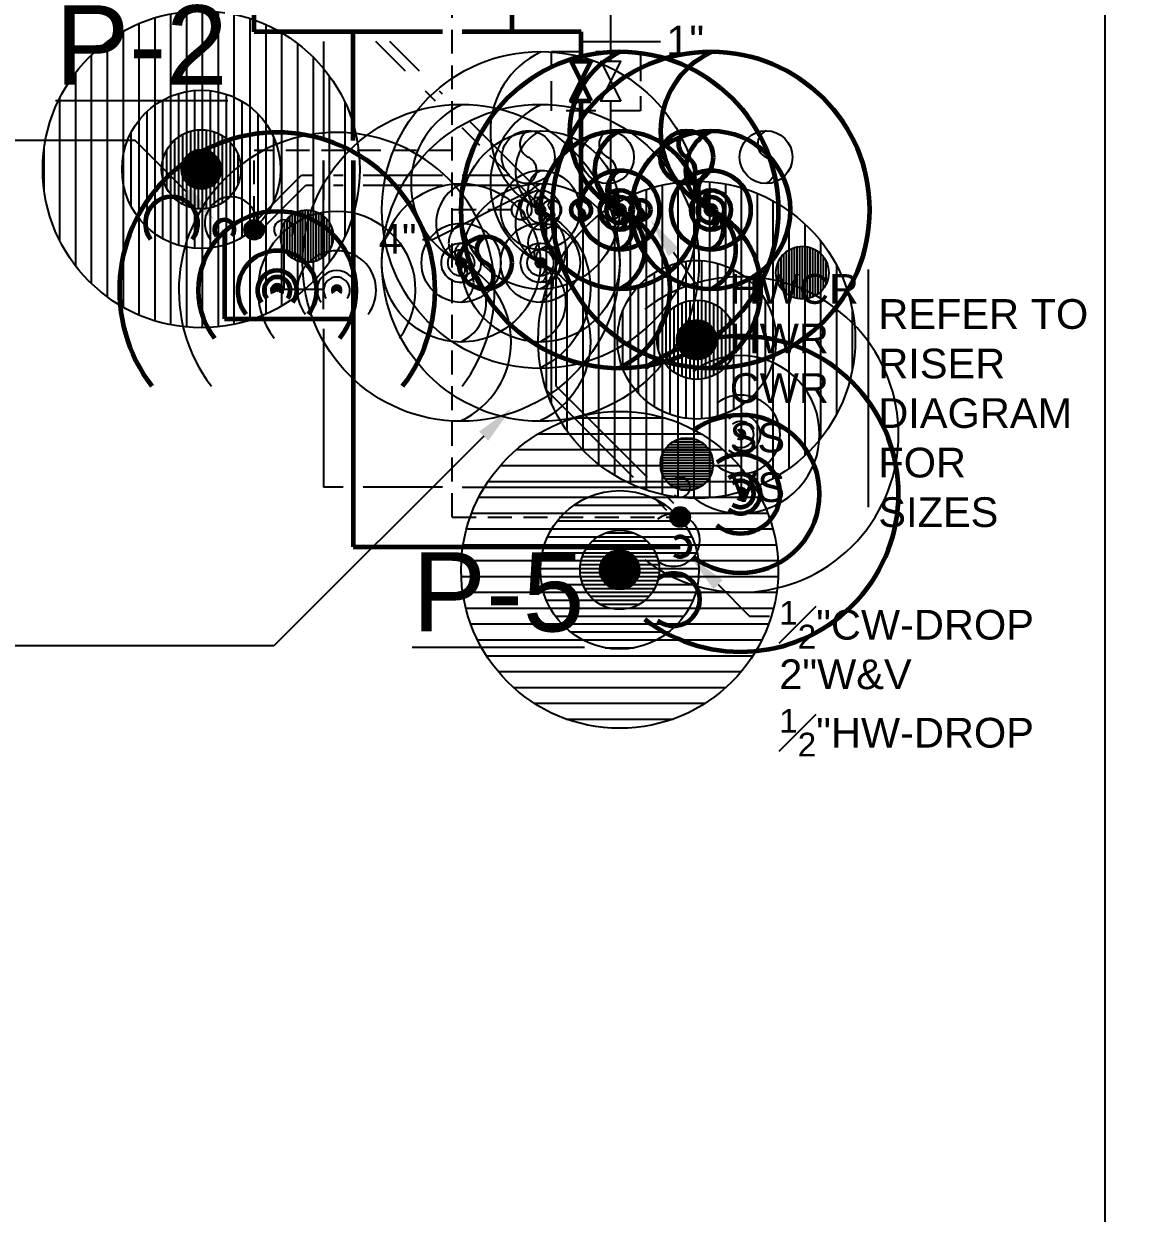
# Model space of a CAD drawing. Extents: x 2104 to 16979, y 4026 to 5124.
# Drawn here: x 7336.1 to 7505, y 4355.6 to 4535.7 of the extents above; entities that cross this region are included whole.
import ezdxf
from ezdxf import colors
from ezdxf.entities.mleader import LeaderData, LeaderLine
from ezdxf.math import Vec2, Vec3

# ---------------------------------------------------------------- set-up
doc = ezdxf.new("R2010")
doc.units = 0
doc.header["$LTSCALE"] = 18
doc.header["$MEASUREMENT"] = 0
doc.linetypes.add('HIDDEN', pattern=[0.375, 0.25, -0.125])
doc.linetypes.add('VENT', pattern=[0.30000000000000004, 0.2, -0.1])
for name, color, linetype in [('G-ANNO-TEXT', 70, 'Continuous'), ('P-HW-N', 1, 'Continuous'), ('P-HW-N @ 1 (1)', 1, 'Continuous'), ('P-HW-N @ 1 (2)', 1, 'Continuous'), ('P-HW-N @ 12', 1, 'Continuous'), ('P-HW-N @ 128', 1, 'Continuous'), ('P-HW-N @ 16', 1, 'Continuous'), ('P-HW-N @ 192', 1, 'Continuous'), ('P-HW-N @ 2', 1, 'Continuous'), ('P-HW-N @ 24', 1, 'Continuous'), ('P-HW-N @ 384', 1, 'Continuous'), ('P-HW-N @ 4', 1, 'Continuous'), ('P-HW-N @ 48', 1, 'Continuous'), ('P-HW-N @ 64', 1, 'Continuous'), ('P-HW-N @ 768', 1, 'Continuous'), ('P-HW-N @ 8', 1, 'Continuous'), ('P-HW-N @ 96', 1, 'Continuous'), ('P-SAN-N', 6, 'Continuous'), ('P-SAN-N @ 1 (1)', 6, 'Continuous'), ('P-SAN-N @ 1 (2)', 6, 'Continuous'), ('P-SAN-N @ 12', 6, 'Continuous'), ('P-SAN-N @ 128', 6, 'Continuous'), ('P-SAN-N @ 16', 6, 'Continuous'), ('P-SAN-N @ 192', 6, 'Continuous'), ('P-SAN-N @ 2', 6, 'Continuous'), ('P-SAN-N @ 24', 6, 'Continuous'), ('P-SAN-N @ 384', 6, 'Continuous'), ('P-SAN-N @ 4', 6, 'Continuous'), ('P-SAN-N @ 48', 6, 'Continuous'), ('P-SAN-N @ 64', 6, 'Continuous'), ('P-SAN-N @ 768', 6, 'Continuous'), ('P-SAN-N @ 8', 6, 'Continuous'), ('P-SAN-N @ 96', 6, 'Continuous'), ('P-SANV-N', 5, 'VENT'), ('P-SANV-N @ 1 (1)', 5, 'VENT'), ('P-SANV-N @ 1 (2)', 5, 'VENT'), ('P-SANV-N @ 12', 5, 'VENT'), ('P-SANV-N @ 128', 5, 'VENT'), ('P-SANV-N @ 16', 5, 'VENT'), ('P-SANV-N @ 192', 5, 'VENT'), ('P-SANV-N @ 2', 5, 'VENT'), ('P-SANV-N @ 24', 5, 'VENT'), ('P-SANV-N @ 384', 5, 'VENT'), ('P-SANV-N @ 4', 5, 'VENT'), ('P-SANV-N @ 48', 5, 'VENT'), ('P-SANV-N @ 64', 5, 'VENT'), ('P-SANV-N @ 768', 5, 'VENT'), ('P-SANV-N @ 8', 5, 'VENT'), ('P-SANV-N @ 96', 5, 'VENT')]:
    doc.layers.add(name, color=color, linetype=linetype)
for name, color, linetype, lineweight in [('P-CW-N', 4, 'Continuous', 60), ('P-CW-N @ 1 (1)', 4, 'Continuous', 60), ('P-CW-N @ 1 (2)', 4, 'Continuous', 60), ('P-CW-N @ 12', 4, 'Continuous', 60), ('P-CW-N @ 128', 4, 'Continuous', 60), ('P-CW-N @ 16', 4, 'Continuous', 60), ('P-CW-N @ 192', 4, 'Continuous', 60), ('P-CW-N @ 2', 4, 'Continuous', 60), ('P-CW-N @ 24', 4, 'Continuous', 60), ('P-CW-N @ 384', 4, 'Continuous', 60), ('P-CW-N @ 4', 4, 'Continuous', 60), ('P-CW-N @ 48', 4, 'Continuous', 60), ('P-CW-N @ 64', 4, 'Continuous', 60), ('P-CW-N @ 768', 4, 'Continuous', 60), ('P-CW-N @ 8', 4, 'Continuous', 60), ('P-CW-N @ 96', 4, 'Continuous', 60), ('P-HWC-N', 2, 'Continuous', 60), ('P-HWC-N @ 1 (1)', 2, 'Continuous', 60), ('P-HWC-N @ 1 (2)', 2, 'Continuous', 60), ('P-HWC-N @ 12', 2, 'Continuous', 60), ('P-HWC-N @ 128', 2, 'Continuous', 60), ('P-HWC-N @ 16', 2, 'Continuous', 60), ('P-HWC-N @ 192', 2, 'Continuous', 60), ('P-HWC-N @ 2', 2, 'Continuous', 60), ('P-HWC-N @ 24', 2, 'Continuous', 60), ('P-HWC-N @ 384', 2, 'Continuous', 60), ('P-HWC-N @ 4', 2, 'Continuous', 60), ('P-HWC-N @ 48', 2, 'Continuous', 60), ('P-HWC-N @ 64', 2, 'Continuous', 60), ('P-HWC-N @ 768', 2, 'Continuous', 60), ('P-HWC-N @ 8', 2, 'Continuous', 60), ('P-HWC-N @ 96', 2, 'Continuous', 60)]:
    doc.layers.add(name, color=color, linetype=linetype, lineweight=lineweight)
doc.layers.get('0').freeze()
doc.styles.add('Arial', font='arial.ttf')
doc.dimstyles.new('Loop048', dxfattribs={"dimscale": 0, "dimtxt": 0.09375, "dimasz": 0.03125, "dimexe": 0.0625, "dimexo": 0.0625, "dimgap": 0.09375, "dimtad": 1, "dimdec": 4, "dimzin": 3, "dimdsep": 46, "dimlunit": 4, "dimtxsty": 'Arial', "dimblk": 'OBLIQUE', "dimcen": 0.09375, "dimdle": 0.0625, "dimclrd": 256, "dimclre": 256, "dimclrt": 256, "dimadec": 4, "dimazin": 0, "dimtfac": 0.8, "dimtdec": 4, "dimtix": 1, "dimtofl": 0, "dimtmove": 1, "dimatfit": 0, "dimldrblk": 'LeaderNoteBlock', "dimfxl": 1, "dimfrac": 1, "dimtolj": 1, "dimtzin": 0, "dimlwd": -1, "dimlwe": -1, "dimarcsym": 0})

# ---------------------------------------------------------------- blocks, each defined once
blk = doc.blocks.new('*U6')
blk.add_lwpolyline([(-3.332323771482692e-18, 0.03111555437015312, 0.6342579873937333), (-8.890457814381136e-18, 5.234717341758689e-34, -0.6342579873937336), (-6.793508145416166e-18, -0.03111555437015312)], format="xyb")
blk.add_circle((0, 0), 0.03125)
blk = doc.blocks.new('*U368')
at = {"layer": 'P-CW-N @ 1 (1)'}
blk.add_blockref('*U6', (7426.343581524153, 4507.5), dxfattribs=at)
at = {"layer": 'P-CW-N @ 1 (2)'}
blk.add_blockref('*U6', (7426.343581524153, 4507.5), dxfattribs=at)
at = {"layer": 'P-CW-N @ 12', "xscale": 12, "yscale": 12, "zscale": 12}
blk.add_blockref('*U6', (7426.343581524153, 4507.5), dxfattribs=at)
at = {"layer": 'P-CW-N @ 128', "xscale": 128, "yscale": 128, "zscale": 128}
blk.add_blockref('*U6', (7436.499999999999, 4515.5), dxfattribs=at)
at = {"layer": 'P-CW-N @ 16', "xscale": 16, "yscale": 16, "zscale": 16}
blk.add_blockref('*U6', (7426.343581524153, 4507.5), dxfattribs=at)
at = {"layer": 'P-CW-N @ 192', "xscale": 192, "yscale": 192, "zscale": 192}
blk.add_blockref('*U6', (7426.343581524153, 4507.5), dxfattribs=at)
at = {"layer": 'P-CW-N @ 2', "xscale": 2, "yscale": 2, "zscale": 2}
blk.add_blockref('*U6', (7426.343581524153, 4507.5), dxfattribs=at)
at = {"layer": 'P-CW-N @ 24', "xscale": 24, "yscale": 24, "zscale": 24}
blk.add_blockref('*U6', (7426.343581524153, 4507.5), dxfattribs=at)
at = {"layer": 'P-CW-N @ 384', "xscale": 384, "yscale": 384, "zscale": 384}
blk.add_blockref('*U6', (7426.343581524153, 4507.5), dxfattribs=at)
at = {"layer": 'P-CW-N @ 4', "xscale": 4, "yscale": 4, "zscale": 4}
blk.add_blockref('*U6', (7426.343581524153, 4507.5), dxfattribs=at)
at = {"layer": 'P-CW-N @ 48', "xscale": 48, "yscale": 48, "zscale": 48}
blk.add_blockref('*U6', (7420.499999999999, 4507.5), dxfattribs=at)
at = {"layer": 'P-CW-N @ 64', "xscale": 64, "yscale": 64, "zscale": 64}
blk.add_blockref('*U6', (7426.343581524153, 4507.5), dxfattribs=at)
at = {"layer": 'P-CW-N @ 768', "xscale": 768, "yscale": 768, "zscale": 768}
blk.add_blockref('*U6', (7426.343581524153, 4507.5), dxfattribs=at)
at = {"layer": 'P-CW-N @ 8', "xscale": 8, "yscale": 8, "zscale": 8}
blk.add_blockref('*U6', (7426.343581524153, 4507.5), dxfattribs=at)
at = {"layer": 'P-CW-N @ 96', "xscale": 96, "yscale": 96, "zscale": 96}
blk.add_blockref('*U6', (7426.343581524153, 4507.5), dxfattribs=at)
blk = doc.blocks.new('*U369')
at = {"layer": 'P-HW-N @ 1 (1)'}
blk.add_blockref('*U6', (7414.343581524153, 4507.5), dxfattribs=at)
at = {"layer": 'P-HW-N @ 1 (2)'}
blk.add_blockref('*U6', (7414.343581524153, 4507.5), dxfattribs=at)
at = {"layer": 'P-HW-N @ 12', "xscale": 12, "yscale": 12, "zscale": 12}
blk.add_blockref('*U6', (7414.343581524153, 4507.5), dxfattribs=at)
at = {"layer": 'P-HW-N @ 128', "xscale": 128, "yscale": 128, "zscale": 128}
blk.add_blockref('*U6', (7448.499999999999, 4515.5), dxfattribs=at)
at = {"layer": 'P-HW-N @ 16', "xscale": 16, "yscale": 16, "zscale": 16}
blk.add_blockref('*U6', (7414.343581524153, 4507.5), dxfattribs=at)
at = {"layer": 'P-HW-N @ 192', "xscale": 192, "yscale": 192, "zscale": 192}
blk.add_blockref('*U6', (7414.343581524153, 4507.5), dxfattribs=at)
at = {"layer": 'P-HW-N @ 2', "xscale": 2, "yscale": 2, "zscale": 2}
blk.add_blockref('*U6', (7414.343581524153, 4507.5), dxfattribs=at)
at = {"layer": 'P-HW-N @ 24', "xscale": 24, "yscale": 24, "zscale": 24}
blk.add_blockref('*U6', (7414.343581524153, 4507.5), dxfattribs=at)
at = {"layer": 'P-HW-N @ 384', "xscale": 384, "yscale": 384, "zscale": 384}
blk.add_blockref('*U6', (7414.343581524153, 4507.5), dxfattribs=at)
at = {"layer": 'P-HW-N @ 4', "xscale": 4, "yscale": 4, "zscale": 4}
blk.add_blockref('*U6', (7414.343581524153, 4507.5), dxfattribs=at)
at = {"layer": 'P-HW-N @ 48', "xscale": 48, "yscale": 48, "zscale": 48}
blk.add_blockref('*U6', (7424.999999999999, 4507.5), dxfattribs=at)
at = {"layer": 'P-HW-N @ 64', "xscale": 64, "yscale": 64, "zscale": 64}
blk.add_blockref('*U6', (7414.343581524153, 4507.5), dxfattribs=at)
at = {"layer": 'P-HW-N @ 768', "xscale": 768, "yscale": 768, "zscale": 768}
blk.add_blockref('*U6', (7414.343581524153, 4507.5), dxfattribs=at)
at = {"layer": 'P-HW-N @ 8', "xscale": 8, "yscale": 8, "zscale": 8}
blk.add_blockref('*U6', (7414.343581524153, 4507.5), dxfattribs=at)
at = {"layer": 'P-HW-N @ 96', "xscale": 96, "yscale": 96, "zscale": 96}
blk.add_blockref('*U6', (7414.343581524153, 4507.5), dxfattribs=at)
blk = doc.blocks.new('*U370')
at = {"layer": 'P-SAN-N @ 1 (1)'}
blk.add_blockref('*U6', (7414.343581524153, 4499.5), dxfattribs=at)
at = {"layer": 'P-SAN-N @ 1 (2)'}
blk.add_blockref('*U6', (7414.343581524153, 4499.5), dxfattribs=at)
at = {"layer": 'P-SAN-N @ 12', "xscale": 12, "yscale": 12, "zscale": 12}
blk.add_blockref('*U6', (7414.343581524153, 4499.5), dxfattribs=at)
at = {"layer": 'P-SAN-N @ 128', "xscale": 128, "yscale": 128, "zscale": 128}
blk.add_blockref('*U6', (7424.499999999999, 4515.5), dxfattribs=at)
at = {"layer": 'P-SAN-N @ 16', "xscale": 16, "yscale": 16, "zscale": 16}
blk.add_blockref('*U6', (7414.343581524153, 4499.5), dxfattribs=at)
at = {"layer": 'P-SAN-N @ 192', "xscale": 192, "yscale": 192, "zscale": 192}
blk.add_blockref('*U6', (7414.343581524153, 4499.5), dxfattribs=at)
at = {"layer": 'P-SAN-N @ 2', "xscale": 2, "yscale": 2, "zscale": 2}
blk.add_blockref('*U6', (7414.343581524153, 4499.5), dxfattribs=at)
at = {"layer": 'P-SAN-N @ 24', "xscale": 24, "yscale": 24, "zscale": 24}
blk.add_blockref('*U6', (7414.343581524153, 4499.5), dxfattribs=at)
at = {"layer": 'P-SAN-N @ 384', "xscale": 384, "yscale": 384, "zscale": 384}
blk.add_blockref('*U6', (7414.343581524153, 4499.5), dxfattribs=at)
at = {"layer": 'P-SAN-N @ 4', "xscale": 4, "yscale": 4, "zscale": 4}
blk.add_blockref('*U6', (7414.343581524153, 4499.5), dxfattribs=at)
at = {"layer": 'P-SAN-N @ 48', "xscale": 48, "yscale": 48, "zscale": 48}
blk.add_blockref('*U6', (7415.999999999999, 4507.5), dxfattribs=at)
at = {"layer": 'P-SAN-N @ 64', "xscale": 64, "yscale": 64, "zscale": 64}
blk.add_blockref('*U6', (7414.343581524153, 4499.5), dxfattribs=at)
at = {"layer": 'P-SAN-N @ 768', "xscale": 768, "yscale": 768, "zscale": 768}
blk.add_blockref('*U6', (7414.343581524153, 4499.5), dxfattribs=at)
at = {"layer": 'P-SAN-N @ 8', "xscale": 8, "yscale": 8, "zscale": 8}
blk.add_blockref('*U6', (7414.343581524153, 4499.5), dxfattribs=at)
at = {"layer": 'P-SAN-N @ 96', "xscale": 96, "yscale": 96, "zscale": 96}
blk.add_blockref('*U6', (7414.343581524153, 4499.5), dxfattribs=at)
blk = doc.blocks.new('*U371')
at = {"layer": 'P-SANV-N @ 1 (1)'}
blk.add_blockref('*U6', (7402.343581524153, 4499.5), dxfattribs=at)
at = {"layer": 'P-SANV-N @ 1 (2)'}
blk.add_blockref('*U6', (7402.343581524153, 4499.5), dxfattribs=at)
at = {"layer": 'P-SANV-N @ 12', "xscale": 12, "yscale": 12, "zscale": 12}
blk.add_blockref('*U6', (7402.343581524153, 4499.5), dxfattribs=at)
at = {"layer": 'P-SANV-N @ 128', "xscale": 128, "yscale": 128, "zscale": 128}
blk.add_blockref('*U6', (7412.499999999999, 4515.5), dxfattribs=at)
at = {"layer": 'P-SANV-N @ 16', "xscale": 16, "yscale": 16, "zscale": 16}
blk.add_blockref('*U6', (7402.343581524153, 4499.5), dxfattribs=at)
at = {"layer": 'P-SANV-N @ 192', "xscale": 192, "yscale": 192, "zscale": 192}
blk.add_blockref('*U6', (7402.343581524153, 4499.5), dxfattribs=at)
at = {"layer": 'P-SANV-N @ 2', "xscale": 2, "yscale": 2, "zscale": 2}
blk.add_blockref('*U6', (7402.343581524153, 4499.5), dxfattribs=at)
at = {"layer": 'P-SANV-N @ 24', "xscale": 24, "yscale": 24, "zscale": 24}
blk.add_blockref('*U6', (7402.343581524153, 4499.5), dxfattribs=at)
at = {"layer": 'P-SANV-N @ 384', "xscale": 384, "yscale": 384, "zscale": 384}
blk.add_blockref('*U6', (7402.343581524153, 4499.5), dxfattribs=at)
at = {"layer": 'P-SANV-N @ 4', "xscale": 4, "yscale": 4, "zscale": 4}
blk.add_blockref('*U6', (7402.343581524153, 4499.5), dxfattribs=at)
at = {"layer": 'P-SANV-N @ 48', "xscale": 48, "yscale": 48, "zscale": 48}
blk.add_blockref('*U6', (7411.499999999999, 4507.5), dxfattribs=at)
at = {"layer": 'P-SANV-N @ 64', "xscale": 64, "yscale": 64, "zscale": 64}
blk.add_blockref('*U6', (7402.343581524153, 4499.5), dxfattribs=at)
at = {"layer": 'P-SANV-N @ 768', "xscale": 768, "yscale": 768, "zscale": 768}
blk.add_blockref('*U6', (7402.343581524153, 4499.5), dxfattribs=at)
at = {"layer": 'P-SANV-N @ 8', "xscale": 8, "yscale": 8, "zscale": 8}
blk.add_blockref('*U6', (7402.343581524153, 4499.5), dxfattribs=at)
at = {"layer": 'P-SANV-N @ 96', "xscale": 96, "yscale": 96, "zscale": 96}
blk.add_blockref('*U6', (7402.343581524153, 4499.5), dxfattribs=at)
blk = doc.blocks.new('*U7')
h = blk.add_hatch()
h.set_pattern_fill('ANSI31', color=256, scale=0.025, angle=135)
h.set_pattern_definition([(180, (0, 0), (-4.336808689942018e-19, -0.003125), [])])
edge = h.paths.add_edge_path()
edge.add_arc((-3.469446951953614e-18, -6.938893903907228e-18), 0.03125000000000001, 0, 360)
blk.add_circle((0, 0), 0.03125)
blk = doc.blocks.new('*U372')
at = {"layer": 'P-SAN-N @ 1 (1)', "rotation": 270}
blk.add_blockref('*U7', (7363.000000000001, 4513.656418475847), dxfattribs=at)
at = {"layer": 'P-SAN-N @ 1 (2)', "rotation": 270}
blk.add_blockref('*U7', (7363.000000000001, 4513.656418475847), dxfattribs=at)
at = {"layer": 'P-SAN-N @ 12', "xscale": 12, "yscale": 12, "zscale": 12, "rotation": 270}
blk.add_blockref('*U7', (7363.000000000001, 4513.656418475847), dxfattribs=at)
at = {"layer": 'P-SAN-N @ 128', "xscale": 128, "yscale": 128, "zscale": 128, "rotation": 270}
blk.add_blockref('*U7', (7379.000000000001, 4503.500000000001), dxfattribs=at)
at = {"layer": 'P-SAN-N @ 16', "xscale": 16, "yscale": 16, "zscale": 16, "rotation": 270}
blk.add_blockref('*U7', (7363.000000000001, 4513.656418475847), dxfattribs=at)
at = {"layer": 'P-SAN-N @ 192', "xscale": 192, "yscale": 192, "zscale": 192, "rotation": 270}
blk.add_blockref('*U7', (7363.000000000001, 4513.656418475847), dxfattribs=at)
at = {"layer": 'P-SAN-N @ 2', "xscale": 2, "yscale": 2, "zscale": 2, "rotation": 270}
blk.add_blockref('*U7', (7363.000000000001, 4513.656418475847), dxfattribs=at)
at = {"layer": 'P-SAN-N @ 24', "xscale": 24, "yscale": 24, "zscale": 24, "rotation": 270}
blk.add_blockref('*U7', (7363.000000000001, 4513.656418475847), dxfattribs=at)
at = {"layer": 'P-SAN-N @ 384', "xscale": 384, "yscale": 384, "zscale": 384, "rotation": 270}
blk.add_blockref('*U7', (7363.000000000001, 4513.656418475847), dxfattribs=at)
at = {"layer": 'P-SAN-N @ 4', "xscale": 4, "yscale": 4, "zscale": 4, "rotation": 270}
blk.add_blockref('*U7', (7363.000000000001, 4513.656418475847), dxfattribs=at)
at = {"layer": 'P-SAN-N @ 48', "xscale": 48, "yscale": 48, "zscale": 48, "rotation": 270}
blk.add_blockref('*U7', (7371.000000000001, 4504.500000000001), dxfattribs=at)
at = {"layer": 'P-SAN-N @ 64', "xscale": 64, "yscale": 64, "zscale": 64, "rotation": 270}
blk.add_blockref('*U7', (7363.000000000001, 4513.656418475847), dxfattribs=at)
at = {"layer": 'P-SAN-N @ 768', "xscale": 768, "yscale": 768, "zscale": 768, "rotation": 270}
blk.add_blockref('*U7', (7363.000000000001, 4513.656418475847), dxfattribs=at)
at = {"layer": 'P-SAN-N @ 8', "xscale": 8, "yscale": 8, "zscale": 8, "rotation": 270}
blk.add_blockref('*U7', (7363.000000000001, 4513.656418475847), dxfattribs=at)
at = {"layer": 'P-SAN-N @ 96', "xscale": 96, "yscale": 96, "zscale": 96, "rotation": 270}
blk.add_blockref('*U7', (7363.000000000001, 4513.656418475847), dxfattribs=at)
blk = doc.blocks.new('*U8')
at = {"linetype": 'Continuous'}
blk.add_arc((0, 0), 0.03111555437015312, 232.5669694738212, 127.4330305261797, dxfattribs=at)
blk = doc.blocks.new('*U373')
at = {"layer": 'P-CW-N @ 1 (1)', "rotation": 89.99999999999999}
blk.add_blockref('*U8', (7374.499999999998, 4495.343581524154), dxfattribs=at)
at = {"layer": 'P-CW-N @ 1 (2)', "rotation": 89.99999999999999}
blk.add_blockref('*U8', (7374.499999999998, 4495.343581524154), dxfattribs=at)
at = {"layer": 'P-CW-N @ 12', "xscale": 12, "yscale": 12, "zscale": 12, "rotation": 89.99999999999999}
blk.add_blockref('*U8', (7374.499999999998, 4495.343581524154), dxfattribs=at)
at = {"layer": 'P-CW-N @ 128', "xscale": 128, "yscale": 128, "zscale": 128, "rotation": 89.99999999999999}
blk.add_blockref('*U8', (7358.499999999998, 4505.5), dxfattribs=at)
at = {"layer": 'P-CW-N @ 16', "xscale": 16, "yscale": 16, "zscale": 16, "rotation": 89.99999999999999}
blk.add_blockref('*U8', (7374.499999999998, 4495.343581524154), dxfattribs=at)
at = {"layer": 'P-CW-N @ 192', "xscale": 192, "yscale": 192, "zscale": 192, "rotation": 89.99999999999999}
blk.add_blockref('*U8', (7374.499999999998, 4495.343581524154), dxfattribs=at)
at = {"layer": 'P-CW-N @ 2', "xscale": 2, "yscale": 2, "zscale": 2, "rotation": 89.99999999999999}
blk.add_blockref('*U8', (7374.499999999998, 4495.343581524154), dxfattribs=at)
at = {"layer": 'P-CW-N @ 24', "xscale": 24, "yscale": 24, "zscale": 24, "rotation": 89.99999999999999}
blk.add_blockref('*U8', (7374.499999999998, 4495.343581524154), dxfattribs=at)
at = {"layer": 'P-CW-N @ 384', "xscale": 384, "yscale": 384, "zscale": 384, "rotation": 89.99999999999999}
blk.add_blockref('*U8', (7374.499999999998, 4495.343581524154), dxfattribs=at)
at = {"layer": 'P-CW-N @ 4', "xscale": 4, "yscale": 4, "zscale": 4, "rotation": 89.99999999999999}
blk.add_blockref('*U8', (7374.499999999998, 4495.343581524154), dxfattribs=at)
at = {"layer": 'P-CW-N @ 48', "xscale": 48, "yscale": 48, "zscale": 48, "rotation": 89.99999999999999}
blk.add_blockref('*U8', (7366.499999999998, 4504.5), dxfattribs=at)
at = {"layer": 'P-CW-N @ 64', "xscale": 64, "yscale": 64, "zscale": 64, "rotation": 89.99999999999999}
blk.add_blockref('*U8', (7374.499999999998, 4495.343581524154), dxfattribs=at)
at = {"layer": 'P-CW-N @ 768', "xscale": 768, "yscale": 768, "zscale": 768, "rotation": 89.99999999999999}
blk.add_blockref('*U8', (7374.499999999998, 4495.343581524154), dxfattribs=at)
at = {"layer": 'P-CW-N @ 8', "xscale": 8, "yscale": 8, "zscale": 8, "rotation": 89.99999999999999}
blk.add_blockref('*U8', (7374.499999999998, 4495.343581524154), dxfattribs=at)
at = {"layer": 'P-CW-N @ 96', "xscale": 96, "yscale": 96, "zscale": 96, "rotation": 89.99999999999999}
blk.add_blockref('*U8', (7374.499999999998, 4495.343581524154), dxfattribs=at)
blk = doc.blocks.new('*U374')
at = {"layer": 'P-HW-N @ 1 (1)', "rotation": 89.99999999999999}
blk.add_blockref('*U8', (7383.499999999998, 4495.343581524154), dxfattribs=at)
at = {"layer": 'P-HW-N @ 1 (2)', "rotation": 89.99999999999999}
blk.add_blockref('*U8', (7383.499999999998, 4495.343581524154), dxfattribs=at)
at = {"layer": 'P-HW-N @ 12', "xscale": 12, "yscale": 12, "zscale": 12, "rotation": 89.99999999999999}
blk.add_blockref('*U8', (7383.499999999998, 4495.343581524154), dxfattribs=at)
at = {"layer": 'P-HW-N @ 128', "xscale": 128, "yscale": 128, "zscale": 128, "rotation": 89.99999999999999}
blk.add_blockref('*U8', (7367.499999999998, 4505.5), dxfattribs=at)
at = {"layer": 'P-HW-N @ 16', "xscale": 16, "yscale": 16, "zscale": 16, "rotation": 89.99999999999999}
blk.add_blockref('*U8', (7383.499999999998, 4495.343581524154), dxfattribs=at)
at = {"layer": 'P-HW-N @ 192', "xscale": 192, "yscale": 192, "zscale": 192, "rotation": 89.99999999999999}
blk.add_blockref('*U8', (7383.499999999998, 4495.343581524154), dxfattribs=at)
at = {"layer": 'P-HW-N @ 2', "xscale": 2, "yscale": 2, "zscale": 2, "rotation": 89.99999999999999}
blk.add_blockref('*U8', (7383.499999999998, 4495.343581524154), dxfattribs=at)
at = {"layer": 'P-HW-N @ 24', "xscale": 24, "yscale": 24, "zscale": 24, "rotation": 89.99999999999999}
blk.add_blockref('*U8', (7383.499999999998, 4495.343581524154), dxfattribs=at)
at = {"layer": 'P-HW-N @ 384', "xscale": 384, "yscale": 384, "zscale": 384, "rotation": 89.99999999999999}
blk.add_blockref('*U8', (7383.499999999998, 4495.343581524154), dxfattribs=at)
at = {"layer": 'P-HW-N @ 4', "xscale": 4, "yscale": 4, "zscale": 4, "rotation": 89.99999999999999}
blk.add_blockref('*U8', (7383.499999999998, 4495.343581524154), dxfattribs=at)
at = {"layer": 'P-HW-N @ 48', "xscale": 48, "yscale": 48, "zscale": 48, "rotation": 89.99999999999999}
blk.add_blockref('*U8', (7375.499999999998, 4504.5), dxfattribs=at)
at = {"layer": 'P-HW-N @ 64', "xscale": 64, "yscale": 64, "zscale": 64, "rotation": 89.99999999999999}
blk.add_blockref('*U8', (7383.499999999998, 4495.343581524154), dxfattribs=at)
at = {"layer": 'P-HW-N @ 768', "xscale": 768, "yscale": 768, "zscale": 768, "rotation": 89.99999999999999}
blk.add_blockref('*U8', (7383.499999999998, 4495.343581524154), dxfattribs=at)
at = {"layer": 'P-HW-N @ 8', "xscale": 8, "yscale": 8, "zscale": 8, "rotation": 89.99999999999999}
blk.add_blockref('*U8', (7383.499999999998, 4495.343581524154), dxfattribs=at)
at = {"layer": 'P-HW-N @ 96', "xscale": 96, "yscale": 96, "zscale": 96, "rotation": 89.99999999999999}
blk.add_blockref('*U8', (7383.499999999998, 4495.343581524154), dxfattribs=at)
blk = doc.blocks.new('*U375')
at = {"layer": 'P-SAN-N @ 1 (1)'}
blk.add_blockref('*U7', (7426.343581524153, 4453.000000000001), dxfattribs=at)
at = {"layer": 'P-SAN-N @ 1 (2)'}
blk.add_blockref('*U7', (7426.343581524153, 4453.000000000001), dxfattribs=at)
at = {"layer": 'P-SAN-N @ 12', "xscale": 12, "yscale": 12, "zscale": 12}
blk.add_blockref('*U7', (7426.343581524153, 4453.000000000001), dxfattribs=at)
at = {"layer": 'P-SAN-N @ 128', "xscale": 128, "yscale": 128, "zscale": 128}
blk.add_blockref('*U7', (7436.499999999999, 4469.000000000001), dxfattribs=at)
at = {"layer": 'P-SAN-N @ 16', "xscale": 16, "yscale": 16, "zscale": 16}
blk.add_blockref('*U7', (7426.343581524153, 4453.000000000001), dxfattribs=at)
at = {"layer": 'P-SAN-N @ 192', "xscale": 192, "yscale": 192, "zscale": 192}
blk.add_blockref('*U7', (7426.343581524153, 4453.000000000001), dxfattribs=at)
at = {"layer": 'P-SAN-N @ 2', "xscale": 2, "yscale": 2, "zscale": 2}
blk.add_blockref('*U7', (7426.343581524153, 4453.000000000001), dxfattribs=at)
at = {"layer": 'P-SAN-N @ 24', "xscale": 24, "yscale": 24, "zscale": 24}
blk.add_blockref('*U7', (7426.343581524153, 4453.000000000001), dxfattribs=at)
at = {"layer": 'P-SAN-N @ 384', "xscale": 384, "yscale": 384, "zscale": 384}
blk.add_blockref('*U7', (7426.343581524153, 4453.000000000001), dxfattribs=at)
at = {"layer": 'P-SAN-N @ 4', "xscale": 4, "yscale": 4, "zscale": 4}
blk.add_blockref('*U7', (7426.343581524153, 4453.000000000001), dxfattribs=at)
at = {"layer": 'P-SAN-N @ 48', "xscale": 48, "yscale": 48, "zscale": 48}
blk.add_blockref('*U7', (7435.499999999999, 4461.000000000001), dxfattribs=at)
at = {"layer": 'P-SAN-N @ 64', "xscale": 64, "yscale": 64, "zscale": 64}
blk.add_blockref('*U7', (7426.343581524153, 4453.000000000001), dxfattribs=at)
at = {"layer": 'P-SAN-N @ 768', "xscale": 768, "yscale": 768, "zscale": 768}
blk.add_blockref('*U7', (7426.343581524153, 4453.000000000001), dxfattribs=at)
at = {"layer": 'P-SAN-N @ 8', "xscale": 8, "yscale": 8, "zscale": 8}
blk.add_blockref('*U7', (7426.343581524153, 4453.000000000001), dxfattribs=at)
at = {"layer": 'P-SAN-N @ 96', "xscale": 96, "yscale": 96, "zscale": 96}
blk.add_blockref('*U7', (7426.343581524153, 4453.000000000001), dxfattribs=at)
blk = doc.blocks.new('*U24')
at = {"linetype": 'Continuous'}
blk.add_arc((0, 0), 0.03111555437015312, 52.56696947382129, 307.4330305261797, dxfattribs=at)
blk = doc.blocks.new('*U376')
at = {"layer": 'P-CW-N @ 1 (1)', "rotation": 180}
blk.add_blockref('*U24', (7444.656418475846, 4464.5), dxfattribs=at)
at = {"layer": 'P-CW-N @ 1 (2)', "rotation": 180}
blk.add_blockref('*U24', (7444.656418475846, 4464.5), dxfattribs=at)
at = {"layer": 'P-CW-N @ 12', "xscale": 12, "yscale": 12, "zscale": 12, "rotation": 180}
blk.add_blockref('*U24', (7444.656418475846, 4464.5), dxfattribs=at)
at = {"layer": 'P-CW-N @ 128', "xscale": 128, "yscale": 128, "zscale": 128, "rotation": 180}
blk.add_blockref('*U24', (7434.5, 4448.5), dxfattribs=at)
at = {"layer": 'P-CW-N @ 16', "xscale": 16, "yscale": 16, "zscale": 16, "rotation": 180}
blk.add_blockref('*U24', (7444.656418475846, 4464.5), dxfattribs=at)
at = {"layer": 'P-CW-N @ 192', "xscale": 192, "yscale": 192, "zscale": 192, "rotation": 180}
blk.add_blockref('*U24', (7444.656418475846, 4464.5), dxfattribs=at)
at = {"layer": 'P-CW-N @ 2', "xscale": 2, "yscale": 2, "zscale": 2, "rotation": 180}
blk.add_blockref('*U24', (7444.656418475846, 4464.5), dxfattribs=at)
at = {"layer": 'P-CW-N @ 24', "xscale": 24, "yscale": 24, "zscale": 24, "rotation": 180}
blk.add_blockref('*U24', (7444.656418475846, 4464.5), dxfattribs=at)
at = {"layer": 'P-CW-N @ 384', "xscale": 384, "yscale": 384, "zscale": 384, "rotation": 180}
blk.add_blockref('*U24', (7444.656418475846, 4464.5), dxfattribs=at)
at = {"layer": 'P-CW-N @ 4', "xscale": 4, "yscale": 4, "zscale": 4, "rotation": 180}
blk.add_blockref('*U24', (7444.656418475846, 4464.5), dxfattribs=at)
at = {"layer": 'P-CW-N @ 48', "xscale": 48, "yscale": 48, "zscale": 48, "rotation": 180}
blk.add_blockref('*U24', (7435.5, 4456.5), dxfattribs=at)
at = {"layer": 'P-CW-N @ 64', "xscale": 64, "yscale": 64, "zscale": 64, "rotation": 180}
blk.add_blockref('*U24', (7444.656418475846, 4464.5), dxfattribs=at)
at = {"layer": 'P-CW-N @ 768', "xscale": 768, "yscale": 768, "zscale": 768, "rotation": 180}
blk.add_blockref('*U24', (7444.656418475846, 4464.5), dxfattribs=at)
at = {"layer": 'P-CW-N @ 8', "xscale": 8, "yscale": 8, "zscale": 8, "rotation": 180}
blk.add_blockref('*U24', (7444.656418475846, 4464.5), dxfattribs=at)
at = {"layer": 'P-CW-N @ 96', "xscale": 96, "yscale": 96, "zscale": 96, "rotation": 180}
blk.add_blockref('*U24', (7444.656418475846, 4464.5), dxfattribs=at)
blk = doc.blocks.new('*U377')
at = {"layer": 'P-HW-N @ 1 (1)', "rotation": 180}
blk.add_blockref('*U24', (7444.656418475846, 4473.5), dxfattribs=at)
at = {"layer": 'P-HW-N @ 1 (2)', "rotation": 180}
blk.add_blockref('*U24', (7444.656418475846, 4473.5), dxfattribs=at)
at = {"layer": 'P-HW-N @ 12', "xscale": 12, "yscale": 12, "zscale": 12, "rotation": 180}
blk.add_blockref('*U24', (7444.656418475846, 4473.5), dxfattribs=at)
at = {"layer": 'P-HW-N @ 128', "xscale": 128, "yscale": 128, "zscale": 128, "rotation": 180}
blk.add_blockref('*U24', (7434.5, 4457.5), dxfattribs=at)
at = {"layer": 'P-HW-N @ 16', "xscale": 16, "yscale": 16, "zscale": 16, "rotation": 180}
blk.add_blockref('*U24', (7444.656418475846, 4473.5), dxfattribs=at)
at = {"layer": 'P-HW-N @ 192', "xscale": 192, "yscale": 192, "zscale": 192, "rotation": 180}
blk.add_blockref('*U24', (7444.656418475846, 4473.5), dxfattribs=at)
at = {"layer": 'P-HW-N @ 2', "xscale": 2, "yscale": 2, "zscale": 2, "rotation": 180}
blk.add_blockref('*U24', (7444.656418475846, 4473.5), dxfattribs=at)
at = {"layer": 'P-HW-N @ 24', "xscale": 24, "yscale": 24, "zscale": 24, "rotation": 180}
blk.add_blockref('*U24', (7444.656418475846, 4473.5), dxfattribs=at)
at = {"layer": 'P-HW-N @ 384', "xscale": 384, "yscale": 384, "zscale": 384, "rotation": 180}
blk.add_blockref('*U24', (7444.656418475846, 4473.5), dxfattribs=at)
at = {"layer": 'P-HW-N @ 4', "xscale": 4, "yscale": 4, "zscale": 4, "rotation": 180}
blk.add_blockref('*U24', (7444.656418475846, 4473.5), dxfattribs=at)
at = {"layer": 'P-HW-N @ 48', "xscale": 48, "yscale": 48, "zscale": 48, "rotation": 180}
blk.add_blockref('*U24', (7435.5, 4465.5), dxfattribs=at)
at = {"layer": 'P-HW-N @ 64', "xscale": 64, "yscale": 64, "zscale": 64, "rotation": 180}
blk.add_blockref('*U24', (7444.656418475846, 4473.5), dxfattribs=at)
at = {"layer": 'P-HW-N @ 768', "xscale": 768, "yscale": 768, "zscale": 768, "rotation": 180}
blk.add_blockref('*U24', (7444.656418475846, 4473.5), dxfattribs=at)
at = {"layer": 'P-HW-N @ 8', "xscale": 8, "yscale": 8, "zscale": 8, "rotation": 180}
blk.add_blockref('*U24', (7444.656418475846, 4473.5), dxfattribs=at)
at = {"layer": 'P-HW-N @ 96', "xscale": 96, "yscale": 96, "zscale": 96, "rotation": 180}
blk.add_blockref('*U24', (7444.656418475846, 4473.5), dxfattribs=at)
blk = doc.blocks.new('*U10')
at = {"linetype": 'Continuous'}
blk.add_lwpolyline([(-0.06249999999977263, -0.03124999999991473), (-0.06249999999977263, 0.03124999999991463), (0.0625, -0.03124999999991473), (0.0625, 0.03124999999991472), (-0.06249999999977263, -0.03124999999991473)], dxfattribs=at)
blk = doc.blocks.new('*U378')
at = {"layer": 'P-SANV-N @ 1 (1)', "rotation": 270}
blk.add_blockref('*U7', (7438, 4487.843581524154), dxfattribs=at)
at = {"layer": 'P-SANV-N @ 1 (2)', "rotation": 270}
blk.add_blockref('*U7', (7438, 4487.843581524154), dxfattribs=at)
at = {"layer": 'P-SANV-N @ 12', "xscale": 12, "yscale": 12, "zscale": 12, "rotation": 270}
blk.add_blockref('*U7', (7438, 4487.843581524154), dxfattribs=at)
at = {"layer": 'P-SANV-N @ 128', "xscale": 128, "yscale": 128, "zscale": 128, "rotation": 270}
blk.add_blockref('*U7', (7454, 4498), dxfattribs=at)
at = {"layer": 'P-SANV-N @ 16', "xscale": 16, "yscale": 16, "zscale": 16, "rotation": 270}
blk.add_blockref('*U7', (7438, 4487.843581524154), dxfattribs=at)
at = {"layer": 'P-SANV-N @ 192', "xscale": 192, "yscale": 192, "zscale": 192, "rotation": 270}
blk.add_blockref('*U7', (7438, 4487.843581524154), dxfattribs=at)
at = {"layer": 'P-SANV-N @ 2', "xscale": 2, "yscale": 2, "zscale": 2, "rotation": 270}
blk.add_blockref('*U7', (7438, 4487.843581524154), dxfattribs=at)
at = {"layer": 'P-SANV-N @ 24', "xscale": 24, "yscale": 24, "zscale": 24, "rotation": 270}
blk.add_blockref('*U7', (7438, 4487.843581524154), dxfattribs=at)
at = {"layer": 'P-SANV-N @ 384', "xscale": 384, "yscale": 384, "zscale": 384, "rotation": 270}
blk.add_blockref('*U7', (7438, 4487.843581524154), dxfattribs=at)
at = {"layer": 'P-SANV-N @ 4', "xscale": 4, "yscale": 4, "zscale": 4, "rotation": 270}
blk.add_blockref('*U7', (7438, 4487.843581524154), dxfattribs=at)
at = {"layer": 'P-SANV-N @ 48', "xscale": 48, "yscale": 48, "zscale": 48, "rotation": 270}
blk.add_blockref('*U7', (7414.5, 4572), dxfattribs=at)
at = {"layer": 'P-SANV-N @ 64', "xscale": 64, "yscale": 64, "zscale": 64, "rotation": 270}
blk.add_blockref('*U7', (7438, 4487.843581524154), dxfattribs=at)
at = {"layer": 'P-SANV-N @ 768', "xscale": 768, "yscale": 768, "zscale": 768, "rotation": 270}
blk.add_blockref('*U7', (7438, 4487.843581524154), dxfattribs=at)
at = {"layer": 'P-SANV-N @ 8', "xscale": 8, "yscale": 8, "zscale": 8, "rotation": 270}
blk.add_blockref('*U7', (7438, 4487.843581524154), dxfattribs=at)
at = {"layer": 'P-SANV-N @ 96', "xscale": 96, "yscale": 96, "zscale": 96, "rotation": 270}
blk.add_blockref('*U7', (7438, 4487.843581524154), dxfattribs=at)
blk = doc.blocks.new('_Oblique')
at = {"color": 0, "linetype": 'ByBlock', "lineweight": -2}
blk.add_line((-0.5, -0.5), (0.5, 0.5), dxfattribs=at)
blk = doc.blocks.new('LeaderNoteBlock')
blk.add_ellipse((0, 0), major_axis=(1, -1.836909530733566e-16), ratio=0.2499999999998295, start_param=5.387520513321723, end_param=10.32044275462724)
blk = doc.blocks.new('*U734')
at = {"layer": 'P-HWC-N @ 1 (1)', "rotation": 180}
blk.add_blockref('*U6', (7440.156418475846, 4507.5), dxfattribs=at)
at = {"layer": 'P-HWC-N @ 1 (2)', "rotation": 180}
blk.add_blockref('*U6', (7440.156418475846, 4507.5), dxfattribs=at)
at = {"layer": 'P-HWC-N @ 12', "xscale": 12, "yscale": 12, "zscale": 12, "rotation": 180}
blk.add_blockref('*U6', (7440.156418475846, 4507.5), dxfattribs=at)
at = {"layer": 'P-HWC-N @ 128', "xscale": 128, "yscale": 128, "zscale": 128, "rotation": 180}
blk.add_blockref('*U6', (7406, 4499.5), dxfattribs=at)
at = {"layer": 'P-HWC-N @ 16', "xscale": 16, "yscale": 16, "zscale": 16, "rotation": 180}
blk.add_blockref('*U6', (7440.156418475846, 4507.5), dxfattribs=at)
at = {"layer": 'P-HWC-N @ 192', "xscale": 192, "yscale": 192, "zscale": 192, "rotation": 180}
blk.add_blockref('*U6', (7440.156418475846, 4507.5), dxfattribs=at)
at = {"layer": 'P-HWC-N @ 2', "xscale": 2, "yscale": 2, "zscale": 2, "rotation": 180}
blk.add_blockref('*U6', (7440.156418475846, 4507.5), dxfattribs=at)
at = {"layer": 'P-HWC-N @ 24', "xscale": 24, "yscale": 24, "zscale": 24, "rotation": 180}
blk.add_blockref('*U6', (7440.156418475846, 4507.5), dxfattribs=at)
at = {"layer": 'P-HWC-N @ 384', "xscale": 384, "yscale": 384, "zscale": 384, "rotation": 180}
blk.add_blockref('*U6', (7440.156418475846, 4507.5), dxfattribs=at)
at = {"layer": 'P-HWC-N @ 4', "xscale": 4, "yscale": 4, "zscale": 4, "rotation": 180}
blk.add_blockref('*U6', (7440.156418475846, 4507.5), dxfattribs=at)
at = {"layer": 'P-HWC-N @ 48', "xscale": 48, "yscale": 48, "zscale": 48, "rotation": 180}
blk.add_blockref('*U6', (7429.5, 4507.5), dxfattribs=at)
at = {"layer": 'P-HWC-N @ 64', "xscale": 64, "yscale": 64, "zscale": 64, "rotation": 180}
blk.add_blockref('*U6', (7440.156418475846, 4507.5), dxfattribs=at)
at = {"layer": 'P-HWC-N @ 768', "xscale": 768, "yscale": 768, "zscale": 768, "rotation": 180}
blk.add_blockref('*U6', (7440.156418475846, 4507.5), dxfattribs=at)
at = {"layer": 'P-HWC-N @ 8', "xscale": 8, "yscale": 8, "zscale": 8, "rotation": 180}
blk.add_blockref('*U6', (7440.156418475846, 4507.5), dxfattribs=at)
at = {"layer": 'P-HWC-N @ 96', "xscale": 96, "yscale": 96, "zscale": 96, "rotation": 180}
blk.add_blockref('*U6', (7440.156418475846, 4507.5), dxfattribs=at)

msp = doc.modelspace()

# ---------------------------------------------------------------- linework, layer by layer
at = {"layer": 'DEFPOINTS'}
msp.add_lwpolyline([(5993.354428965941, 4025.977625325158), (7499.860287440478, 4025.977625325158), (7499.860287440478, 5123.871022915718), (5993.354428965941, 5123.871022915718)], close=True, dxfattribs=at)
at = {"layer": 'G-ANNO-TEXT'}
msp.add_line((7464, 4462.5), (7464, 4498.5), dxfattribs=at)
at = {"layer": 'G-ANNO-TEXT', "linetype": 'HIDDEN'}
msp.add_lwpolyline([(7416, 4531.5), (7429.5, 4531.5), (7429.5, 4522.5), (7416, 4522.5)], close=True, dxfattribs=at)
at = {"layer": 'P-CW-N'}
for p, q in [((7371, 4534.5), (7371, 4645.5)), ((7410, 4552.5), (7410, 4534.5)), ((7399.5, 4534.5), (7371, 4534.5)), ((7386, 4518), (7386, 4534.5)), ((7420.5, 4534.5), (7402.5, 4534.5)), ((7420.5, 4530), (7420.5, 4534.5)), ((7420.5, 4509), (7420.5, 4524)), ((7386, 4515), (7386, 4456.5)), ((7366.5, 4504.5), (7366.5, 4491)), ((7366.5, 4491), (7386, 4491)), ((7386, 4456.5), (7435.5, 4456.5))]:
    msp.add_line(p, q, dxfattribs=at)
at = {"layer": 'P-HW-N'}
for p, q in [((7425, 4530), (7425, 4539)), ((7381.5, 4533), (7381.5, 4518)), ((7425, 4509), (7425, 4524)), ((7381.5, 4515), (7381.5, 4509)), ((7381.5, 4492.5), (7381.5, 4515)), ((7375.5, 4504.5), (7375.5, 4495.5)), ((7375.5, 4495.5), (7381.5, 4495.5)), ((7381.5, 4489.5), (7381.5, 4465.5)), ((7384.5, 4465.5), (7381.5, 4465.5)), ((7399.5, 4465.5), (7387.5, 4465.5)), ((7402.5, 4465.5), (7435.5, 4465.5))]:
    msp.add_line(p, q, dxfattribs=at)
at = {"layer": 'P-SAN-N'}
for p, q in [((7393.939339828219, 4528.5), (7389.439339828219, 4533)), ((7396.06066017178, 4528.5), (7391.56066017178, 4533)), ((7398.43933982822, 4524), (7396.939339828219, 4525.5)), ((7399.5, 4525.06066017178), (7399.06066017178, 4525.5)), ((7405.189339828218, 4517.250000000001), (7402.5, 4519.939339828221)), ((7415.611771432345, 4508.948888739434), (7403.56066017178, 4521)), ((7409.689339828218, 4512.75), (7406.689339828218, 4515.750000000001)), ((7371.388228567655, 4505.948888739434), (7378.189339828219, 4512.750000000001)), ((7378.18933982822, 4512.750000000001), (7380, 4512.750000000001)), ((7383, 4512.750000000001), (7384.5, 4512.750000000001)), ((7387.5, 4512.750000000001), (7399.5, 4512.750000000002)), ((7402.5, 4512.750000000001), (7409.689339828218, 4512.750000000001)), ((7372.448888739434, 4504.888228567654), (7378.810660171781, 4511.249999999999)), ((7378.810660171782, 4511.249999999999), (7380, 4511.249999999999)), ((7383, 4511.249999999999), (7384.5, 4511.249999999999)), ((7387.5, 4511.249999999999), (7399.5, 4511.249999999999)), ((7402.5, 4511.25), (7411.189339828218, 4511.250000000003)), ((7414.551111260566, 4507.888228567654), (7411.189339828218, 4511.250000000003)), ((7415.25, 4480.189339828221), (7415.25, 4506)), ((7416.75, 4480.810660171779), (7416.75, 4506)), ((7428.439339828221, 4467), (7415.25, 4480.189339828221)), ((7430.560660171779, 4467), (7416.75, 4480.810660171779)), ((7433.46966991411, 4461.96966991411), (7431.439339828221, 4464)), ((7434.53033008589, 4463.03033008589), (7433.560660171779, 4464))]:
    msp.add_line(p, q, dxfattribs=at)
at = {"layer": 'P-SANV-N'}
for p, q in [((7401, 4461), (7401, 4554)), ((7401, 4516.5), (7371, 4516.5)), ((7371, 4506), (7371, 4516.5)), ((7410, 4507.5), (7401, 4507.5)), ((7401, 4461), (7434, 4461))]:
    msp.add_line(p, q, dxfattribs=at)

# ---------------------------------------------------------------- block references
at = {"layer": 'P-CW-N'}
for name in ['*U368', '*U373', '*U376']:
    msp.add_blockref(name, (0, 0), dxfattribs=at)
at = {"layer": 'P-CW-N @ 48', "xscale": 48, "yscale": 48, "zscale": 48, "rotation": 90}
msp.add_blockref('*U10', (7420.499999999999, 4527.000000000001), dxfattribs=at)
at = {"layer": 'P-HW-N'}
for name in ['*U369', '*U374', '*U377']:
    msp.add_blockref(name, (0, 0), dxfattribs=at)
at = {"layer": 'P-HW-N @ 48', "xscale": 48, "yscale": 48, "zscale": 48, "rotation": 90}
msp.add_blockref('*U10', (7425, 4527), dxfattribs=at)
at = {"layer": 'P-HWC-N'}
msp.add_blockref('*U734', (0, 0), dxfattribs=at)
at = {"layer": 'P-SAN-N'}
for name in ['*U372', '*U370', '*U375']:
    msp.add_blockref(name, (0, 0), dxfattribs=at)
at = {"layer": 'P-SANV-N'}
for name in ['*U378', '*U371']:
    msp.add_blockref(name, (0, 0), dxfattribs=at)

# ---------------------------------------------------------------- texts
at = {"layer": 'G-ANNO-TEXT', "style": 'Arial'}
for s, insert, char_height, width, attachment_point in [('{\\LP-2}', (7367, 4538.5), 12, 68, 3), ('\\A1;1"', (7433.400000000373, 4535.400000000373), 4.5, 29.09999999999854, 1), ('\\A1;4"', (7395.599999999627, 4505.400000000373), 4.5, 29.09999999999854, 3), ('{\\LP-5}', (7421, 4443.5), 12, 68, 9)]:
    msp.add_mtext(s, dxfattribs=dict(at, insert=insert, char_height=char_height, width=width, attachment_point=attachment_point))
at = {"layer": 'G-ANNO-TEXT', "insert": (7465.5, 4494), "char_height": 4.5, "attachment_point": 1, "style": 'Arial'}
msp.add_mtext_dynamic_manual_height_columns('REFER TO RISER DIAGRAM FOR SIZES', width=32.78803644800246, gutter_width=22.5, heights=[0], dxfattribs=at)

# ---------------------------------------------------------------- leaders
at = {"layer": 'G-ANNO-TEXT'}
for points in [[(7420.5, 4533), (7431, 4533), (7432.5, 4533)], [(7413, 4510.5), (7398, 4503), (7396.5, 4503)]]:
    msp.add_leader(points, dimstyle='Loop048', override={"dimscale": 0}, dxfattribs=at)
ml = msp.add_multileader_mtext('Standard', dxfattribs=at)
ml.set_content('\\pxt1;FURNISH 18"x18" RATED ACCESS PANEL TO BE INSTALLED BY GENERAL CONTRACTOR', color=256, style='Arial')
ml.set_leader_properties(color=256, linetype='ByLayer', lineweight=-1)
ml.build(insert=Vec2(0, 0))
ml.multileader.update_dxf_attribs({"has_dogleg": 0, "dogleg_length": 0.125, "arrow_head_size": 6, "scale": 48})
ctx = ml.context
ctx.base_point, ctx.scale, ctx.char_height, ctx.arrow_head_size, ctx.landing_gap_size, ctx.plane_origin = Vec3(9371.951909959073, 4435.5), 48, 4.5, 6, 1.5, Vec3(9591, 4564.5)
ctx.text_align_type = 2
notes = []
notes.append((ctx, [(0, (1, 1, 0), (9451.5, 4435.5), (-1, 0), 6, [(0, [(9591, 4564.5), (9468, 4435.5)], 0, [])])]))
ctx.mtext.insert, ctx.mtext.width, ctx.mtext.alignment, ctx.mtext.flow_direction = Vec3(9444, 4437.788369713506), 73.29696435219012, 3, 5
ml = msp.add_multileader_mtext('Standard', dxfattribs=at)
ml.set_content('\\A1;{\\H0.8x;\\S1#2;}"CW-DROP\\P2"W&V\\P{\\H0.8x;\\S1#2;}"HW-DROP', color=256, style='Arial')
ml.set_leader_properties(color=256, linetype='ByLayer', lineweight=-1)
ml.build(insert=Vec2(0, 0))
ml.multileader.update_dxf_attribs({"has_dogleg": 0, "dogleg_length": 0.125, "arrow_head_size": 6, "scale": 48})
ctx = ml.context
ctx.base_point, ctx.scale, ctx.char_height, ctx.arrow_head_size, ctx.landing_gap_size, ctx.plane_origin = Vec3(7250.660914051842, 4518), 48, 4.5, 6, 1.5, Vec3(7365, 4506)
ctx.text_align_type = 2
notes.append((ctx, [(0, (1, 1, 0), (7297.5, 4518), (-1, 0), 6, [(0, [(7365, 4506), (7353, 4518)], 0, [])])]))
ctx.mtext.insert, ctx.mtext.alignment, ctx.mtext.flow_direction = Vec3(7290, 4520.288369713506), 3, 5
ml = msp.add_multileader_mtext('Standard', dxfattribs=at)
ml.set_content('HWCR\\PHWR\\PCWR\\PSS\\PVS', color=256, style='Arial')
ml.set_leader_properties(color=256, linetype='ByLayer', lineweight=-1)
ml.build(insert=Vec2(0, 0))
ml.multileader.update_dxf_attribs({"has_dogleg": 0, "dogleg_length": 0.125, "arrow_head_size": 6, "scale": 48})
ctx = ml.context
ctx.base_point, ctx.scale, ctx.char_height, ctx.arrow_head_size, ctx.landing_gap_size, ctx.plane_origin = Vec3(7441.5, 4495.5), 48, 4.5, 6, 1.5, Vec3(7419, 4506)
notes.append((ctx, [(0, (1, 1, 0), (7435.5, 4495.5), (1, 0), 6, [(0, [(7431, 4506), (7438.5, 4495.5)], 0, [])])]))
ctx.mtext.insert, ctx.mtext.flow_direction = Vec3(7443, 4497.788369713506), 5
ml = msp.add_multileader_mtext('Standard', dxfattribs=at)
ml.set_content('\\A1;FURNISH & INSTALL \\P{\\H0.8x;\\S1#2;}" VALVED HW \\P{\\H0.8x;\\S3#4;}" WASTE \\PCONNECTIONS FOR \\PDISHWASHER', color=256, style='Arial')
ml.set_leader_properties(color=256, linetype='ByLayer', lineweight=-1)
ml.build(insert=Vec2(0, 0))
ml.multileader.update_dxf_attribs({"has_dogleg": 0, "dogleg_length": 0.125, "arrow_head_size": 6, "scale": 48})
ctx = ml.context
ctx.base_point, ctx.scale, ctx.char_height, ctx.arrow_head_size, ctx.landing_gap_size, ctx.plane_origin = Vec3(7227.424624829468, 4441.5), 48, 4.5, 6, 1.5, Vec3(7410, 4477.5)
ctx.text_align_type = 2
notes.append((ctx, [(0, (1, 1, 0), (7297.5, 4441.5), (-1, 0), 6, [(0, [(7410, 4477.5), (7374, 4441.5)], 0, [])])]))
ctx.mtext.insert, ctx.mtext.alignment, ctx.mtext.flow_direction = Vec3(7290, 4443.788369713506), 3, 5
ml = msp.add_multileader_mtext('Standard', dxfattribs=at)
ml.set_content('\\A1;{\\H0.8x;\\S1#2;}"CW-DROP\\P2"W&V\\P{\\H0.8x;\\S1#2;}"HW-DROP', color=256, style='Arial')
ml.set_leader_properties(color=256, linetype='ByLayer', lineweight=-1)
ml.build(insert=Vec2(0, 0))
ml.multileader.update_dxf_attribs({"has_dogleg": 0, "dogleg_length": 0.125, "arrow_head_size": 6, "scale": 48})
ctx = ml.context
ctx.base_point, ctx.scale, ctx.char_height, ctx.arrow_head_size, ctx.landing_gap_size, ctx.plane_origin = Vec3(7449, 4446), 48, 4.5, 6, 1.5, Vec3(7437, 4455)
notes.append((ctx, [(0, (1, 1, 0), (7443, 4446), (1, 0), 6, [(0, [(7437, 4455), (7446, 4446)], 0, [])])]))
ctx.mtext.insert, ctx.mtext.flow_direction = Vec3(7450.5, 4448.288369713506), 5
ml = msp.add_multileader_mtext('Standard', dxfattribs=at)
ml.set_content('\\pxt1;FURNISH 18"x18" RATED ACCESS PANEL TO BE INSTALLED BY GENERAL CONTRACTOR', color=256, style='Arial')
ml.set_leader_properties(color=256, linetype='ByLayer', lineweight=-1)
ml.build(insert=Vec2(0, 0))
ml.multileader.update_dxf_attribs({"has_dogleg": 0, "dogleg_length": 0.125, "arrow_head_size": 6, "scale": 48})
ctx = ml.context
ctx.base_point, ctx.scale, ctx.char_height, ctx.arrow_head_size, ctx.landing_gap_size, ctx.plane_origin = Vec3(8103.915757162346, 4443), 48, 4.5, 6, 1.5, Vec3(8257.5, 4408.5)
ctx.text_align_type = 2
notes.append((ctx, [(0, (1, 1, 0), (8214, 4443), (-1, 0), 6, [(0, [(8257.5, 4408.5), (8223, 4443)], 0, [])])]))
ctx.mtext.insert, ctx.mtext.width, ctx.mtext.alignment, ctx.mtext.flow_direction = Vec3(8206.5, 4445.288369713506), 112.6327024756683, 3, 5
for ctx, leaders in notes:
    for number, flags, end, landing, length, lines in leaders:
        leader = LeaderData()
        leader.index, (leader.has_last_leader_line, leader.has_dogleg_vector, leader.attachment_direction) = number, flags
        leader.last_leader_point, leader.dogleg_vector, leader.dogleg_length = Vec3(end), Vec3(landing), length
        for number, points, colour, breaks in lines:
            line = LeaderLine()
            line.index, line.vertices, line.color, line.breaks = number, Vec3.list(points), colors.encode_raw_color(colour), breaks
            leader.lines.append(line)
        ctx.leaders.append(leader)

doc.saveas('drawing.dxf')
